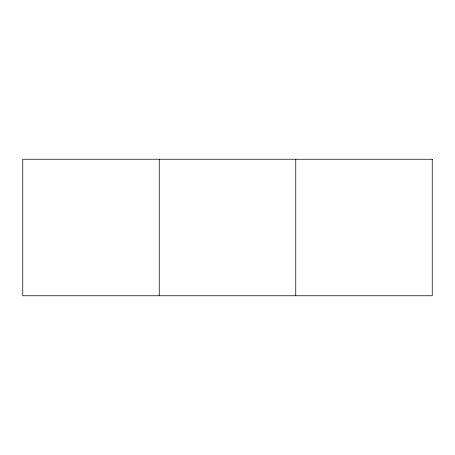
<?xml version="1.0" encoding="UTF-8"?>
<svg xmlns="http://www.w3.org/2000/svg" width="455" height="455" viewBox="0 0 455 455"><rect width="100%" height="100%" fill="white"/><g stroke="black" fill="none" stroke-linecap="round" stroke-linejoin="round"><path stroke-width="0.68" d="M295.75 159.25L295.75 295.75M159.25 159.25L159.25 295.75M432.25 159.25L22.75 159.25L22.75 295.75L432.25 295.75L432.25 159.25"/></g></svg>
